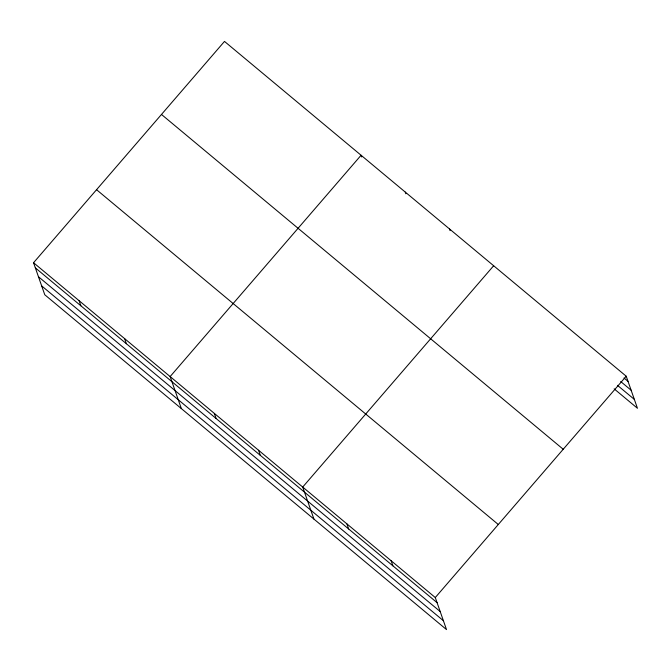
<?xml version="1.0" encoding="UTF-8"?>
<svg xmlns="http://www.w3.org/2000/svg" width="671" height="671" viewBox="0 0 671 671"><rect width="100%" height="100%" fill="white"/><g stroke="black" fill="none" stroke-linecap="round" stroke-linejoin="round"><path stroke-width="1.01" d="M33.55 262.73L435.286 597.542L446.509 629.583L44.772 294.762L33.55 262.73L224.491 41.417L626.228 376.238L637.45 408.27L614.15 388.853M493.655 265.75L302.713 487.054L313.936 519.094M435.286 597.542L626.228 376.238M624.005 378.008L628.022 381.354M620.692 381.531L631.134 390.237M617.463 385.33L634.338 399.388M161.485 114.456L563.221 449.268M96.557 189.7L498.301 524.512M35.345 267.855L437.081 602.667M38.457 276.737L440.193 611.549M41.661 285.888L443.397 620.7M449.469 228.92L450.065 230.623M405.276 192.091L405.871 193.793M361.677 156.964L361.082 155.261L170.14 376.565L181.363 408.605M391.101 560.713L392.896 565.838M346.907 523.883L348.702 529.008M258.528 450.224L260.314 455.349M214.334 413.395L216.129 418.519M124.613 338.62L126.408 343.745M79.077 300.675L80.872 305.8"/></g></svg>
